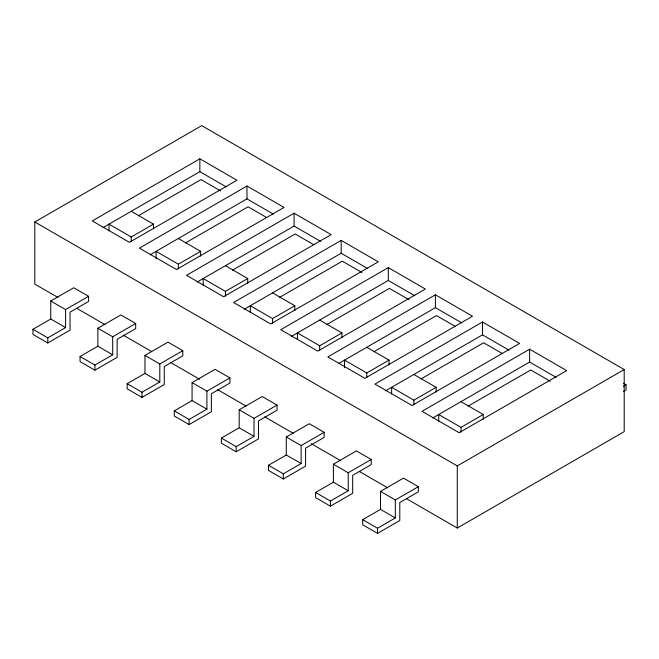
<?xml version="1.0" encoding="UTF-8"?>
<svg xmlns="http://www.w3.org/2000/svg" width="659" height="659" viewBox="0 0 659 659"><rect width="100%" height="100%" fill="white"/><g stroke="black" fill="none" stroke-linecap="round" stroke-linejoin="round"><path stroke-width="0.99" d="M57.976 297.481L34.803 284.103L34.803 222.001L201.72 125.63L624.197 369.542L624.197 431.653L457.28 528.016L406.479 498.682M199.866 158.827L92.301 220.93L129.386 242.339L236.952 180.237L199.866 158.827L199.866 171.669L102.969 227.619M138.308 215.781L200.979 179.594L220.559 190.904M108.99 230.798L108.99 224.142L131.24 236.985L153.498 224.142L153.498 228.895M246.968 186.019L139.403 248.122L176.497 269.539L284.062 207.437L246.968 186.019L246.968 198.87L150.071 254.811M50.751 319.005L50.751 301.015L73.75 287.744L88.586 296.311L88.586 301.443L70.043 312.152L70.043 330.143L47.786 342.993L32.95 334.426L32.95 329.286L50.751 319.005L65.587 327.572L65.587 309.582L88.586 296.311M185.41 242.973L248.081 206.794L266.78 217.585M32.95 329.286L47.786 337.853L65.587 327.572M156.092 258.946L156.092 251.334L178.35 264.185L200.608 251.334L200.608 256.096M294.079 213.219L186.513 275.322L223.599 296.731L331.172 234.629L294.079 213.219L294.079 226.07L197.181 282.011M97.861 346.206L97.861 328.215L120.861 314.936L135.696 323.503L135.696 328.643L117.145 339.352L117.145 357.343L94.896 370.185L80.06 361.626L80.06 356.486L97.861 346.206L112.697 354.773L112.697 336.782L135.696 323.503M232.52 270.174L295.191 233.986L313.882 244.786M80.06 356.486L94.896 365.053L112.697 354.773M203.203 285.199L203.203 278.535L225.46 291.385L247.71 278.535L247.71 283.288M341.181 240.411L233.616 302.514L270.709 323.931L378.274 261.829L341.181 240.411L341.181 253.262L244.283 309.211M144.964 373.398L144.964 355.415L167.963 342.136L182.798 350.703L182.798 355.844L164.256 366.544L164.256 384.535L141.998 397.385L127.162 388.818L127.162 383.678L144.964 373.398L159.808 381.965L159.808 363.974L182.798 350.703M279.622 297.366L342.293 261.186L361.882 272.497M127.162 383.678L141.998 392.245L159.808 381.965M250.305 312.391L250.305 305.727L272.562 318.577L294.82 305.727L294.82 310.488M388.291 267.612L280.726 329.714L317.819 351.132L425.384 289.029L388.291 267.612L388.291 280.462L291.393 336.403M192.074 400.598L192.074 382.607L215.073 369.328L229.909 377.895L229.909 383.036L211.366 393.744L211.366 411.735L189.108 424.585L174.273 416.018L174.273 410.878L192.074 400.598L206.91 409.165L206.91 391.174L229.909 377.895M326.732 324.566L389.403 288.387L408.992 299.688M174.273 410.878L189.108 419.445L206.91 409.165M297.415 339.591L297.415 332.927L319.673 345.777L341.922 332.927L341.922 337.688M435.401 294.804L327.828 356.914L364.921 378.324L472.487 316.221L435.401 294.804L435.401 307.654L338.495 363.603M239.184 427.798L239.184 409.807L262.175 396.529L277.019 405.096L277.019 410.236L258.468 420.944L258.468 438.927L236.21 451.777L221.375 443.21L221.375 438.07L239.184 427.798L254.02 436.357L254.02 418.374L277.019 405.096M373.842 351.766L436.513 315.579L455.204 326.37M221.375 438.07L236.21 446.637L254.02 436.357M344.525 367.738L344.525 360.119L366.775 372.969L389.032 360.119L389.032 364.88M482.503 322.004L374.938 384.106L412.032 405.524L519.597 343.421L482.503 322.004L482.503 334.854L385.606 390.795M286.286 454.99L286.286 436.999L309.285 423.729L324.121 432.288L324.121 437.428L305.578 448.136L305.578 466.127L283.321 478.978L268.485 470.411L268.485 465.27L286.286 454.99L301.122 463.557L301.122 445.566L324.121 432.288M420.944 378.958L483.615 342.779L502.315 353.57M268.485 465.27L283.321 473.837L301.122 463.557M391.627 393.983L391.627 387.319L413.885 400.17L436.143 387.319L436.143 392.08M529.614 349.204L422.048 411.307L459.134 432.716L566.699 370.613L529.614 349.204L529.614 362.046L432.716 417.995M333.396 482.19L333.396 464.2L356.395 450.921L371.231 459.488L371.231 464.628L352.68 475.337L352.68 493.327L330.431 506.17L315.587 497.611L315.587 492.471L333.396 482.19L348.232 490.757L348.232 472.767L371.231 459.488M468.055 406.158L530.726 369.971L550.306 381.281M315.587 492.471L330.431 501.029L348.232 490.757M438.737 421.175L438.737 414.519L460.987 427.361L483.245 414.519L483.245 419.272M380.498 509.382L380.498 491.4L403.497 478.121L418.333 486.688L418.333 491.828L399.791 502.529L399.791 520.519L377.533 533.37L362.697 524.803L362.697 519.663L380.498 509.382L395.334 517.949L395.334 499.959L418.333 486.688M34.803 222.001L457.28 465.913L624.197 369.542M362.697 519.663L377.533 528.23L395.334 517.949M623.381 386.289L626.05 384.749L626.05 389.889L623.381 391.43M623.43 383.241L626.05 384.749M199.866 171.669L226.358 186.967M246.968 198.87L273.469 214.167M294.079 226.07L320.571 241.359M341.181 253.262L367.681 268.559M388.291 280.462L414.783 295.759M435.401 307.654L461.893 322.951M482.503 334.854L508.995 350.151M529.614 362.046L556.105 377.343M131.24 211.292L153.498 224.142M178.35 238.484L200.608 251.334M225.46 265.684L247.71 278.535M272.562 292.884L294.82 305.727M319.673 320.076L341.922 332.927M366.775 347.277L389.032 360.119M413.885 374.469L436.143 387.319M460.987 401.669L483.245 414.519M76.699 308.288L105.218 324.755M123.044 335.044L151.562 351.511M170.286 362.318L199.693 379.304M217.519 389.593L246.046 406.059M264.761 416.867L293.28 433.334M311.106 443.622L340.522 460.608M359.237 471.407L387.764 487.874M50.751 301.015L65.587 309.582M97.861 328.215L112.697 336.782M144.964 355.415L159.808 363.974M192.074 382.607L206.91 391.174M239.184 409.807L254.02 418.374M286.286 436.999L301.122 445.566M333.396 464.2L348.232 472.767M380.498 491.4L395.334 499.959M460.987 427.361L460.987 432.123M457.28 465.913L457.28 528.016M413.885 400.17L413.885 404.931M377.533 528.23L377.533 533.37M366.775 372.969L366.775 377.731M330.431 501.029L330.431 506.17M319.673 345.777L319.673 350.53M283.321 473.837L283.321 478.978M272.562 318.577L272.562 323.338M236.21 446.637L236.21 451.777M225.46 291.385L225.46 296.138M189.108 419.445L189.108 424.585M178.35 264.185L178.35 268.946M141.998 392.245L141.998 397.385M131.24 236.985L131.24 241.746M94.896 365.053L94.896 370.185M47.786 337.853L47.786 342.993"/></g></svg>
